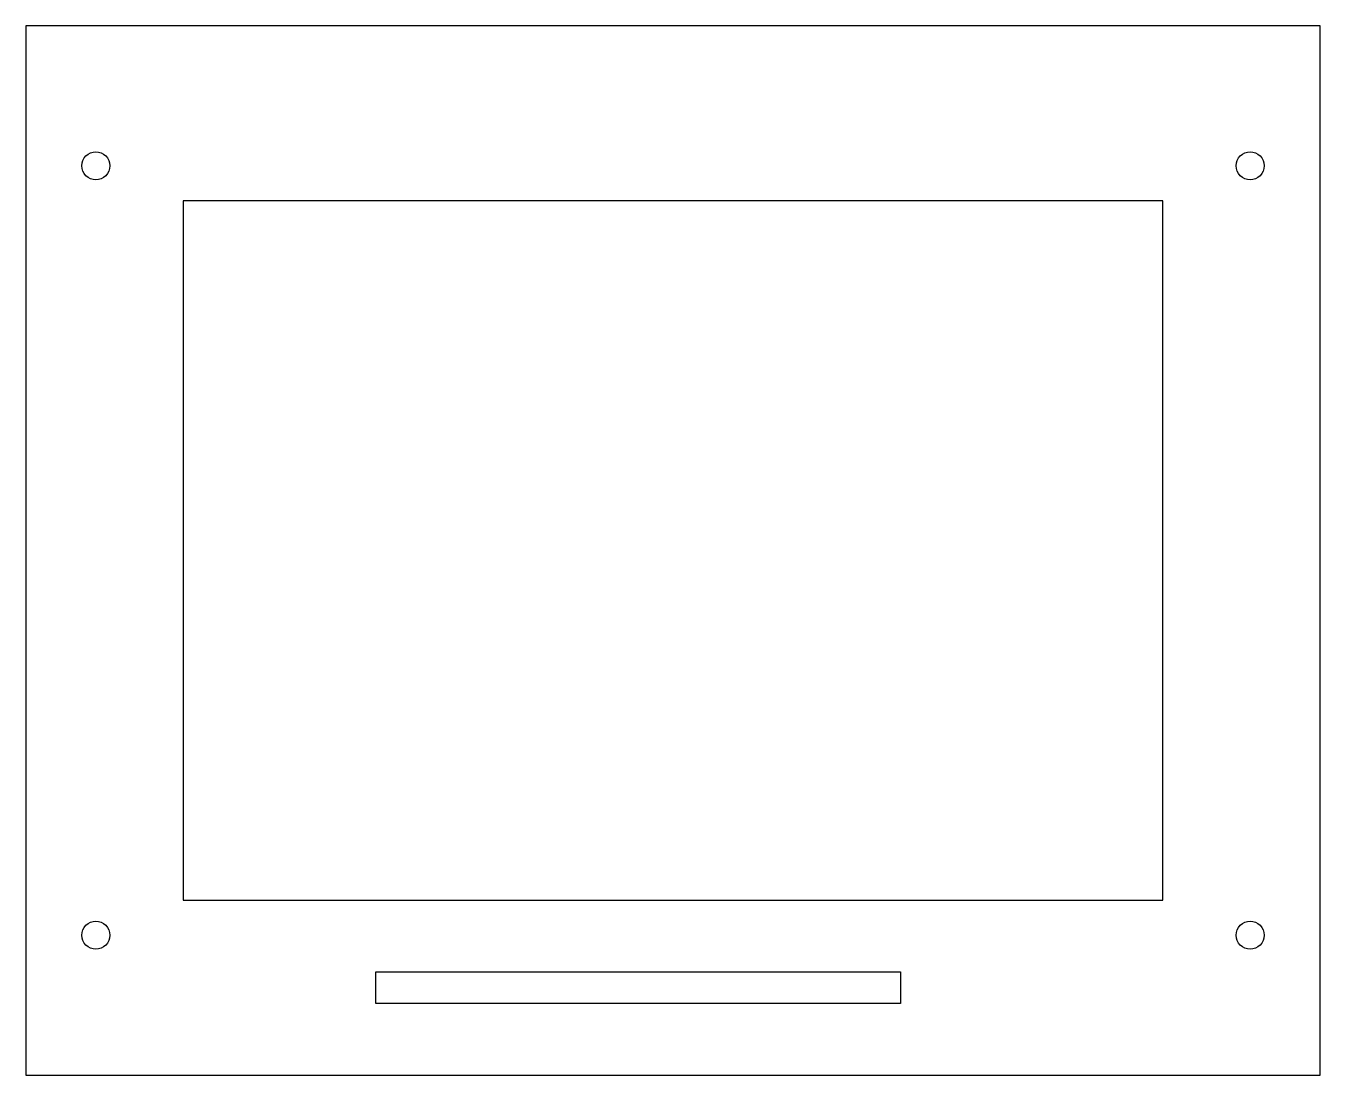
# Model space of a CAD drawing. Header units: millimetres. Extents: x -92 to 92, y -75 to 75.
import ezdxf

# ---------------------------------------------------------------- set-up
doc = ezdxf.new("R2010")
doc.units = ezdxf.units.MM

msp = doc.modelspace()

# ---------------------------------------------------------------- linework, layer by layer
at = {"color": 7, "linetype": 'Continuous', "lineweight": 25}
for p, q in [((-92.5, 75), (-92.5, -75)), ((92.5, 75), (-92.5, 75)), ((92.5, -75), (92.5, 75)), ((70, 50), (-70, 50)), ((-70, 50), (-70, -50)), ((70, -50), (70, 50)), ((-70, -50), (70, -50)), ((-42.5, -64.75), (-42.5, -60.25)), ((-42.5, -60.25), (32.5, -60.25)), ((32.5, -60.25), (32.5, -64.75)), ((32.5, -64.75), (-42.5, -64.75)), ((-92.5, -75), (92.5, -75))]:
    msp.add_line(p, q, dxfattribs=at)
for centre in [(-82.5, 55), (82.5, 55), (-82.5, -55), (82.5, -55)]:
    msp.add_circle(centre, 2, dxfattribs=at)

doc.saveas('drawing.dxf')
